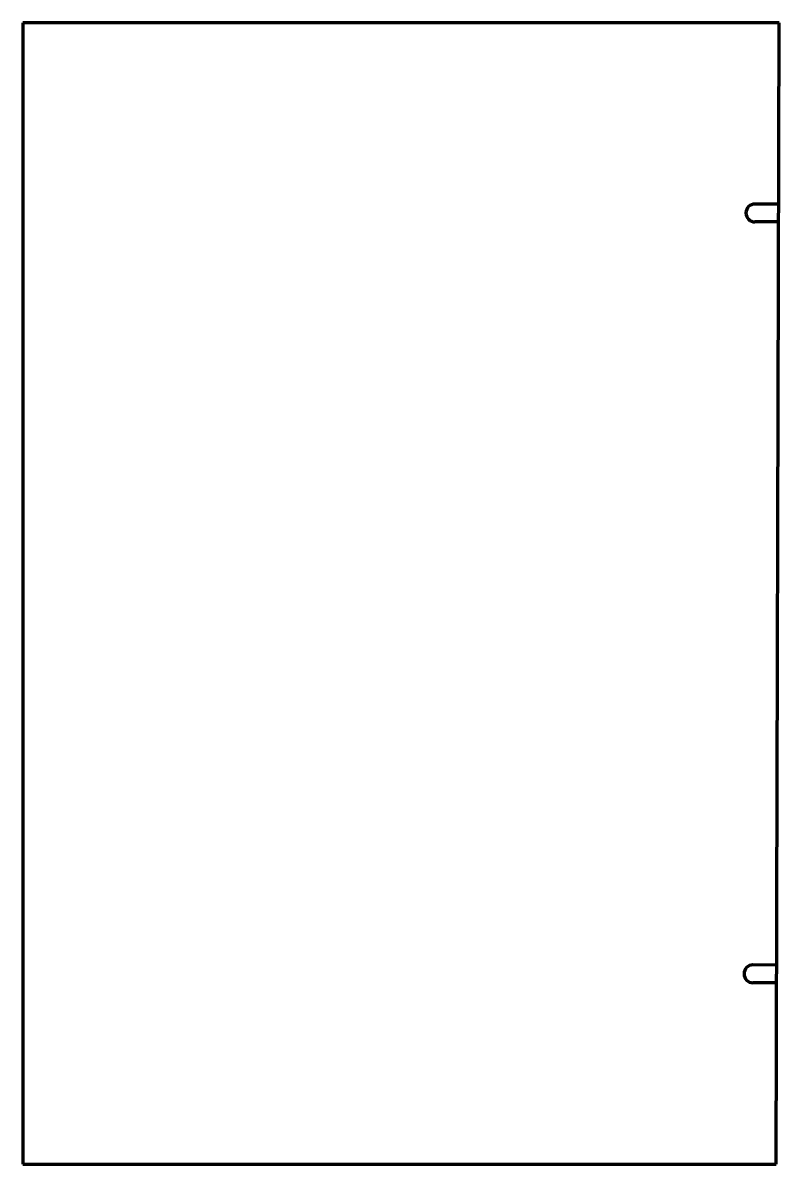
# Model space of a CAD drawing. Header units: inches. Extents: x 0 to 31.8, y 0 to 48.
import ezdxf

# ---------------------------------------------------------------- set-up
doc = ezdxf.new("R2010")
doc.units = ezdxf.units.IN
doc.header["$MEASUREMENT"] = 0
doc.layers.add('1', color=7, linetype='Continuous')

msp = doc.modelspace()

# ---------------------------------------------------------------- linework, layer by layer
at = {"color": 7, "lineweight": 90}
for p, q in [((0, 48), (0, 0)), ((31.812, 48), (0, 48)), ((31.688, 0), (31.812, 48)), ((0, 0), (31.688, 0))]:
    msp.add_line(p, q, dxfattribs=at)
at = {"layer": '1', "color": 7, "lineweight": 90}
for p, q in [((31.793, 40.375), (30.793, 40.378)), ((31.791, 39.625), (30.791, 39.628)), ((31.709, 8.375), (30.709, 8.378)), ((31.707, 7.625), (30.707, 7.628))]:
    msp.add_line(p, q, dxfattribs=at)
for centre in [(30.792, 40.003), (30.708, 8.003)]:
    msp.add_arc(centre, 0.375, 89.8508, 269.8508, dxfattribs=at)

doc.saveas('drawing.dxf')
